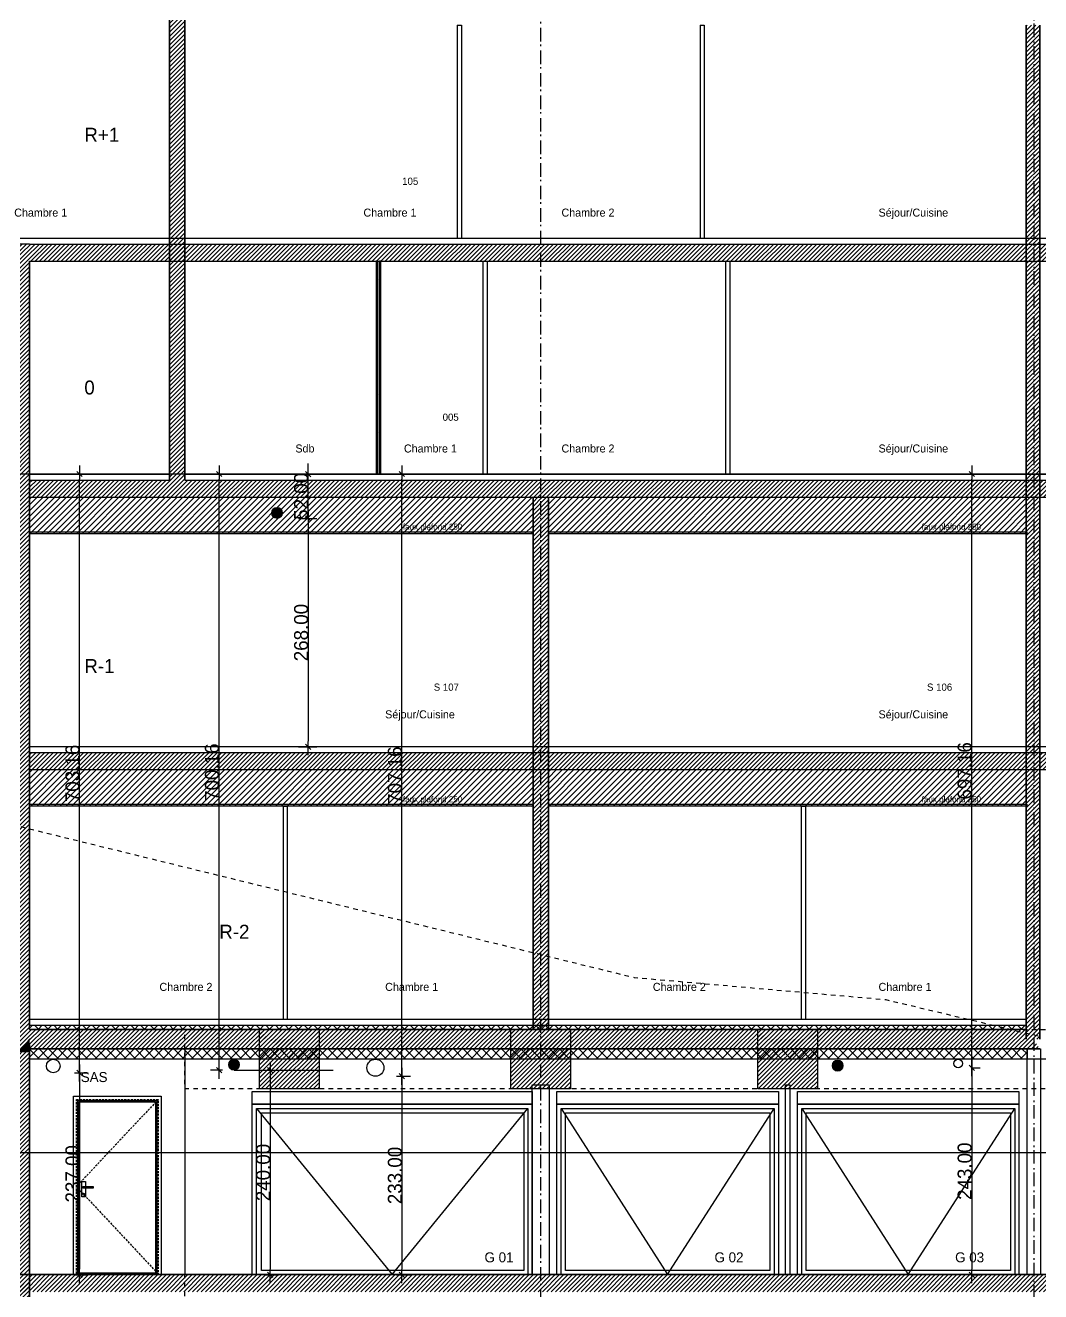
# Model space of a CAD drawing. Header units: centimetres. Extents: x -35664 to 50682, y -23001 to 23705.
# Drawn here: x 5011 to 6203, y -13383 to -11896 of the extents above; entities that cross this region are included whole.
import ezdxf

# ---------------------------------------------------------------- set-up
doc = ezdxf.new("R2010")
doc.units = ezdxf.units.CM
doc.header["$PDMODE"] = 67
for name, pattern in [('Style de ligne -14', [0.147638, 0.098425, -0.049213]), ('Style de ligne -6', [1.04164, 0.625, -0.20828, 0.06943, -0.13893]), ('VW-01', [0.41656, 0.20828, -0.20828])]:
    doc.linetypes.add(name, pattern=pattern)
doc.layers.get('0').update_dxf_attribs({"color": 252})
for name, color, linetype in [('B GÈnÈral_Hatch', 252, 'Continuous'), ('B Général', 252, 'Continuous'), ('C ANNOTATIONS-prestations', 252, 'Continuous'), ('C ANNOTATIONS-texte', 252, 'Continuous'), ('prlm-Coupe', 252, 'Continuous'), ('prlm-EAU-EP', 141, 'Continuous'), ('prlm-EAU-EUEV', 25, 'Continuous'), ('prlm-GT', 242, 'Continuous')]:
    doc.layers.add(name, color=color, linetype=linetype)
doc.styles.add('Eurostile', font='Eurosti.TTF')
doc.styles.add('Eurostile (italic)', font='Eurostib.TTF')
doc.dimstyles.new('100é', dxfattribs={"dimtxt": 16.471002, "dimasz": 6.232178, "dimexe": 10, "dimexo": 25, "dimgap": 1, "dimtad": 1, "dimdec": 1, "dimtxsty": 'Eurostile', "dimblk": 'A 90.VW_SLASH', "dimblk1": 'A 90.VW_SLASH', "dimblk2": 'A 90.VW_SLASH', "dimcen": 0, "dimdle": 10, "dimazin": 0, "dimtfac": 1, "dimtdec": 1, "dimtix": 1, "dimtmove": 0, "dimatfit": 0, "dimldrblk": 'A 90.VW_FILLEDARROW', "dimfxl": 1, "dimfrac": 2, "dimtolj": 1, "dimarcsym": 0})
pattern_1 = [(45, (-23116.898, 10090.366), (-5.656854, 5.656854), []), (135, (-23116.898, 10090.366), (5.656854, 5.656854), [])]
pattern_2 = [(45, (-23116.8977, 10090.366), (2.4253472, -2.6458333), [])]
pattern_3 = [(45, (-23116.8977, 10090.5865), (-3.5277778, 3.3072917), [])]
pattern_4 = [(45, (-23116.898, 10090.366), (22.45064, -22.45064), [])]

# ---------------------------------------------------------------- blocks, each defined once
blk = doc.blocks.new('A 90.VW_SLASH')
at = {"linetype": 'ByBlock', "lineweight": -2}
blk.add_line((1.6, 0), (-1, 0), dxfattribs=at)
at = {"linetype": 'Continuous', "lineweight": 20, "flags": 128}
blk.add_lwpolyline([(0.5, 0.5), (-0.5, -0.5)], dxfattribs=at)
blk = doc.blocks.new('*D259')
at = {"layer": 'Defpoints', "color": 0, "transparency": 16777216}
for p in [(6105.9, -13119.9), (6105.9, -13362.9), (6121.8, -13362.9)]:
    blk.add_point(p, dxfattribs=at)
at = {"layer": 'prlm-EAU-EP', "color": 0, "lineweight": -2, "transparency": 16777216}
for p, q in [((6121.8, -13119.9), (6131.8, -13119.9)), ((6121.8, -13126.1), (6121.8, -13356.6)), ((6121.8, -13362.9), (6131.8, -13362.9))]:
    blk.add_line(p, q, dxfattribs=at)
at = {"layer": 'prlm-EAU-EP', "color": 0, "lineweight": -2, "transparency": 16777216, "xscale": 6.232177734375, "yscale": 6.232177734375, "zscale": 6.232177734375}
for p, rotation in [((6121.8, -13119.9), 90), ((6121.8, -13362.9), 270)]:
    blk.add_blockref('A 90.VW_SLASH', p, dxfattribs=dict(at, rotation=rotation))
at = {"layer": 'prlm-EAU-EP', "color": 0, "transparency": 16777216, "insert": (6113.5, -13241.4), "char_height": 16.47, "attachment_point": 5, "rotation": 90, "style": 'Eurostile'}
blk.add_mtext('\\A1;243.00', dxfattribs=at)
blk = doc.blocks.new('A 90.VW_FILLEDARROW')
at = {"linetype": 'Continuous'}
blk.add_hatch(color=250, dxfattribs=at).paths.add_polyline_path([(-1.6, 0.43), (0, 0), (-1.6, -0.43)])
at = {"linetype": 'Continuous', "flags": 128}
blk.add_lwpolyline([(-1.6, 0.43), (0, 0), (-1.6, -0.43)], close=True, dxfattribs=at)
blk = doc.blocks.new('*D260')
at = {"layer": 'Defpoints', "color": 0, "transparency": 16777216}
for p in [(6105.9, -12422.7), (6121.8, -12422.7), (6105.9, -13119.9)]:
    blk.add_point(p, dxfattribs=at)
at = {"layer": 'prlm-EAU-EP', "color": 0, "lineweight": -2, "transparency": 16777216}
for p, q in [((6121.8, -12422.7), (6131.8, -12422.7)), ((6121.8, -13113.6), (6121.8, -12428.9)), ((6121.8, -13119.9), (6131.8, -13119.9))]:
    blk.add_line(p, q, dxfattribs=at)
at = {"layer": 'prlm-EAU-EP', "color": 0, "lineweight": -2, "transparency": 16777216, "xscale": 6.232177734375, "yscale": 6.232177734375, "zscale": 6.232177734375}
for p, rotation in [((6121.8, -12422.7), 90), ((6121.8, -13119.9), 270)]:
    blk.add_blockref('A 90.VW_SLASH', p, dxfattribs=dict(at, rotation=rotation))
at = {"layer": 'prlm-EAU-EP', "color": 0, "transparency": 16777216, "insert": (6113.5, -12771.3), "char_height": 16.47, "attachment_point": 5, "rotation": 90, "style": 'Eurostile'}
blk.add_mtext('\\A1;697.16', dxfattribs=at)
blk = doc.blocks.new('xi.ep')
at = {"layer": 'prlm-EAU-EP', "color": 0, "linetype": 'ByBlock', "lineweight": -2}
blk.add_circle((0, 0), 5, dxfattribs=at)
blk = doc.blocks.new('*D263')
at = {"layer": 'Defpoints', "color": 0, "transparency": 16777216}
for p in [(5421.6, -13129.9), (5421.6, -13362.9), (5452.8, -13362.9)]:
    blk.add_point(p, dxfattribs=at)
at = {"layer": 'prlm-EAU-EP', "color": 0, "lineweight": -2, "transparency": 16777216}
for p, q in [((5446.6, -13129.9), (5462.8, -13129.9)), ((5452.8, -13136.1), (5452.8, -13356.6)), ((5446.6, -13362.9), (5462.8, -13362.9))]:
    blk.add_line(p, q, dxfattribs=at)
at = {"layer": 'prlm-EAU-EP', "color": 0, "lineweight": -2, "transparency": 16777216, "xscale": 6.232177734375, "yscale": 6.232177734375, "zscale": 6.232177734375}
for p, rotation in [((5452.8, -13129.9), 90), ((5452.8, -13362.9), 270)]:
    blk.add_blockref('A 90.VW_SLASH', p, dxfattribs=dict(at, rotation=rotation))
at = {"layer": 'prlm-EAU-EP', "color": 0, "transparency": 16777216, "insert": (5444.6, -13246.4), "char_height": 16.47, "attachment_point": 5, "rotation": 90, "style": 'Eurostile'}
blk.add_mtext('\\A1;233.00', dxfattribs=at)
blk = doc.blocks.new('*D264')
at = {"layer": 'Defpoints', "color": 0, "transparency": 16777216}
for p in [(5421.6, -12422.7), (5452.8, -12422.7), (5421.6, -13129.9)]:
    blk.add_point(p, dxfattribs=at)
at = {"layer": 'prlm-EAU-EP', "color": 0, "lineweight": -2, "transparency": 16777216}
for p, q in [((5446.6, -12422.7), (5462.8, -12422.7)), ((5452.8, -13123.6), (5452.8, -12428.9)), ((5446.6, -13129.9), (5462.8, -13129.9))]:
    blk.add_line(p, q, dxfattribs=at)
at = {"layer": 'prlm-EAU-EP', "color": 0, "lineweight": -2, "transparency": 16777216, "xscale": 6.232177734375, "yscale": 6.232177734375, "zscale": 6.232177734375}
for p, rotation in [((5452.8, -12422.7), 90), ((5452.8, -13129.9), 270)]:
    blk.add_blockref('A 90.VW_SLASH', p, dxfattribs=dict(at, rotation=rotation))
at = {"layer": 'prlm-EAU-EP', "color": 0, "transparency": 16777216, "insert": (5444.6, -12776.3), "char_height": 16.47, "attachment_point": 5, "rotation": 90, "style": 'Eurostile'}
blk.add_mtext('\\A1;707.16', dxfattribs=at)
blk = doc.blocks.new('*D269')
at = {"layer": 'Defpoints', "color": 0, "transparency": 16777216}
for p in [(5267.5, -13122.9), (5267.5, -13362.9), (5298.1, -13362.9)]:
    blk.add_point(p, dxfattribs=at)
at = {"layer": 'prlm-EAU-EUEV', "color": 0, "lineweight": -2, "transparency": 16777216}
for p, q in [((5292.5, -13122.9), (5308.1, -13122.9)), ((5298.1, -13129.1), (5298.1, -13356.6)), ((5292.5, -13362.9), (5308.1, -13362.9))]:
    blk.add_line(p, q, dxfattribs=at)
at = {"layer": 'prlm-EAU-EUEV', "color": 0, "lineweight": -2, "transparency": 16777216, "xscale": 6.232177734375, "yscale": 6.232177734375, "zscale": 6.232177734375}
for p, rotation in [((5298.1, -13122.9), 90), ((5298.1, -13362.9), 270)]:
    blk.add_blockref('A 90.VW_SLASH', p, dxfattribs=dict(at, rotation=rotation))
at = {"layer": 'prlm-EAU-EUEV', "color": 0, "transparency": 16777216, "insert": (5289.9, -13242.9), "char_height": 16.47, "attachment_point": 5, "rotation": 90, "style": 'Eurostile'}
blk.add_mtext('\\A1;240.00', dxfattribs=at)
blk = doc.blocks.new('*D270')
at = {"layer": 'Defpoints', "color": 0, "transparency": 16777216}
for p in [(5195.8, -12422.7), (5238.1, -12422.7), (5267.2, -13122.9)]:
    blk.add_point(p, dxfattribs=at)
at = {"layer": 'prlm-EAU-EUEV', "color": 0, "lineweight": -2, "transparency": 16777216}
for p, q in [((5220.8, -12422.7), (5248.1, -12422.7)), ((5238.1, -13116.6), (5238.1, -12428.9)), ((5242.2, -13122.9), (5228.1, -13122.9))]:
    blk.add_line(p, q, dxfattribs=at)
at = {"layer": 'prlm-EAU-EUEV', "color": 0, "lineweight": -2, "transparency": 16777216, "xscale": 6.232177734375, "yscale": 6.232177734375, "zscale": 6.232177734375}
for p, rotation in [((5238.1, -12422.7), 90), ((5238.1, -13122.9), 270)]:
    blk.add_blockref('A 90.VW_SLASH', p, dxfattribs=dict(at, rotation=rotation))
at = {"layer": 'prlm-EAU-EUEV', "color": 0, "transparency": 16777216, "insert": (5229.8, -12772.8), "char_height": 16.47, "attachment_point": 5, "rotation": 90, "style": 'Eurostile'}
blk.add_mtext('\\A1;700.16', dxfattribs=at)
blk = doc.blocks.new('xi.chu')
at = {"layer": 'prlm-EAU-EUEV', "linetype": 'ByBlock', "lineweight": 5}
blk.add_hatch(color=0, dxfattribs=at).paths.add_polyline_path([(6.5, 0, 1), (-6.5, 0, 1)])
at = {"layer": 'prlm-EAU-EUEV', "color": 0, "linetype": 'ByBlock', "lineweight": 5}
blk.add_circle((0, 0), 6.5, dxfattribs=at)
blk = doc.blocks.new('*D271')
at = {"layer": 'Defpoints', "color": 0, "transparency": 16777216}
for p in [(5043.8, -13125.9), (5043.8, -13362.9), (5074.4, -13362.9)]:
    blk.add_point(p, dxfattribs=at)
at = {"layer": 'prlm-EAU-EUEV', "color": 0, "lineweight": -2, "transparency": 16777216}
for p, q in [((5068.8, -13125.9), (5084.4, -13125.9)), ((5074.4, -13132.1), (5074.4, -13356.6)), ((5068.8, -13362.9), (5084.4, -13362.9))]:
    blk.add_line(p, q, dxfattribs=at)
at = {"layer": 'prlm-EAU-EUEV', "color": 0, "lineweight": -2, "transparency": 16777216, "xscale": 6.232177734375, "yscale": 6.232177734375, "zscale": 6.232177734375}
for p, rotation in [((5074.4, -13125.9), 90), ((5074.4, -13362.9), 270)]:
    blk.add_blockref('A 90.VW_SLASH', p, dxfattribs=dict(at, rotation=rotation))
at = {"layer": 'prlm-EAU-EUEV', "color": 0, "transparency": 16777216, "insert": (5066.1, -13244.4), "char_height": 16.47, "attachment_point": 5, "rotation": 90, "style": 'Eurostile'}
blk.add_mtext('\\A1;237.00', dxfattribs=at)
blk = doc.blocks.new('*D272')
at = {"layer": 'Defpoints', "color": 0, "transparency": 16777216}
for p in [(5031.7, -12422.7), (5074.4, -12422.7), (5043.4, -13125.9)]:
    blk.add_point(p, dxfattribs=at)
at = {"layer": 'prlm-EAU-EUEV', "color": 0, "lineweight": -2, "transparency": 16777216}
for p, q in [((5056.7, -12422.7), (5084.4, -12422.7)), ((5074.4, -13119.6), (5074.4, -12428.9)), ((5068.4, -13125.9), (5084.4, -13125.9))]:
    blk.add_line(p, q, dxfattribs=at)
at = {"layer": 'prlm-EAU-EUEV', "color": 0, "lineweight": -2, "transparency": 16777216, "xscale": 6.232177734375, "yscale": 6.232177734375, "zscale": 6.232177734375}
for p, rotation in [((5074.4, -12422.7), 90), ((5074.4, -13125.9), 270)]:
    blk.add_blockref('A 90.VW_SLASH', p, dxfattribs=dict(at, rotation=rotation))
at = {"layer": 'prlm-EAU-EUEV', "color": 0, "transparency": 16777216, "insert": (5066.1, -12774.3), "char_height": 16.47, "attachment_point": 5, "rotation": 90, "style": 'Eurostile'}
blk.add_mtext('\\A1;703.16', dxfattribs=at)
blk = doc.blocks.new('*D275')
at = {"layer": 'Defpoints', "color": 0, "transparency": 16777216}
for p in [(5306.2, -12474.9), (5306.2, -12742.9), (5342.7, -12742.9)]:
    blk.add_point(p, dxfattribs=at)
at = {"layer": 'prlm-EAU-EUEV', "color": 0, "lineweight": -2, "transparency": 16777216}
for p, q in [((5331.2, -12474.9), (5352.7, -12474.9)), ((5342.7, -12481.1), (5342.7, -12736.6)), ((5331.2, -12742.9), (5352.7, -12742.9))]:
    blk.add_line(p, q, dxfattribs=at)
at = {"layer": 'prlm-EAU-EUEV', "color": 0, "lineweight": -2, "transparency": 16777216, "xscale": 6.232177734375, "yscale": 6.232177734375, "zscale": 6.232177734375}
for p, rotation in [((5342.7, -12474.9), 90), ((5342.7, -12742.9), 270)]:
    blk.add_blockref('A 90.VW_SLASH', p, dxfattribs=dict(at, rotation=rotation))
at = {"layer": 'prlm-EAU-EUEV', "color": 0, "transparency": 16777216, "insert": (5334.5, -12608.9), "char_height": 16.47, "attachment_point": 5, "rotation": 90, "style": 'Eurostile'}
blk.add_mtext('\\A1;268.00', dxfattribs=at)
blk = doc.blocks.new('*D276')
at = {"layer": 'Defpoints', "color": 0, "transparency": 16777216}
for p in [(5306.2, -12422.9), (5342.7, -12422.9), (5306.2, -12474.9)]:
    blk.add_point(p, dxfattribs=at)
at = {"layer": 'prlm-EAU-EUEV', "color": 0, "lineweight": -2, "transparency": 16777216}
for p, q in [((5342.7, -12416.6), (5342.7, -12410.4)), ((5331.2, -12422.9), (5352.7, -12422.9)), ((5342.7, -12474.9), (5342.7, -12422.9)), ((5331.2, -12474.9), (5352.7, -12474.9)), ((5342.7, -12481.1), (5342.7, -12487.3))]:
    blk.add_line(p, q, dxfattribs=at)
at = {"layer": 'prlm-EAU-EUEV', "color": 0, "lineweight": -2, "transparency": 16777216, "xscale": 6.232177734375, "yscale": 6.232177734375, "zscale": 6.232177734375}
for p, rotation in [((5342.7, -12422.9), 270), ((5342.7, -12474.9), 90)]:
    blk.add_blockref('A 90.VW_SLASH', p, dxfattribs=dict(at, rotation=rotation))
at = {"layer": 'prlm-EAU-EUEV', "color": 0, "transparency": 16777216, "insert": (5334.5, -12448.9), "char_height": 16.47, "attachment_point": 5, "rotation": 90, "style": 'Eurostile'}
blk.add_mtext('\\A1;52.00', dxfattribs=at)
blk = doc.blocks.new('*D282')
at = {"layer": 'Defpoints', "color": 0, "transparency": 16777216}
for p in [(2577, -12422.7), (9144.8, -12422.7), (9111, -14019.9)]:
    blk.add_point(p, dxfattribs=at)
at = {"layer": 'prlm-GT', "color": 0, "lineweight": -2, "transparency": 16777216}
for p, q in [((9119.8, -12422.7), (9154.8, -12422.7)), ((9144.8, -14013.6), (9144.8, -12428.9)), ((9136, -14019.9), (9154.8, -14019.9))]:
    blk.add_line(p, q, dxfattribs=at)
at = {"layer": 'prlm-GT', "color": 0, "lineweight": -2, "transparency": 16777216, "xscale": 6.232177734375, "yscale": 6.232177734375, "zscale": 6.232177734375}
for p, rotation in [((9144.8, -12422.7), 90), ((9144.8, -14019.9), 270)]:
    blk.add_blockref('A 90.VW_SLASH', p, dxfattribs=dict(at, rotation=rotation))
at = {"layer": 'prlm-GT', "color": 0, "transparency": 16777216, "insert": (9136.6, -13221.3), "char_height": 16.471, "attachment_point": 5, "rotation": 90, "style": 'Eurostile'}
blk.add_mtext('\\A1;1597.16', dxfattribs=at)
blk = doc.blocks.new('B 90.Porte basculante_élévation')
at = {"layer": 'B Général', "linetype": 'Continuous', "flags": 128}
for points in [[(-130, 107.5), (130, 107.5), (130, 92.5), (-130, 92.5)], [(-130, 92.5), (130, 92.5), (130, -107.5), (-130, -107.5)], [(-125, 87.5), (125, 87.5), (125, -107.5), (-125, -107.5)], [(-120, 82.5), (120, 82.5), (120, -102.5), (-120, -102.5)]]:
    blk.add_lwpolyline(points, close=True, dxfattribs=at)
blk.add_lwpolyline([(-125, 87.5), (0, -107.5), (125, 87.5)], dxfattribs=at)
blk = doc.blocks.new('B 90.Groupe-576-1')
at = {"layer": 'B Général', "linetype": 'Continuous', "flags": 128}
for points in [[(5282.3, -5765.4), (5611, -5765.4), (5611, -5780.4), (5282.3, -5780.4)], [(5282.3, -5780.4), (5611, -5780.4), (5611, -5980.4), (5282.3, -5980.4)], [(5287.3, -5785.4), (5606, -5785.4), (5606, -5980.4), (5287.3, -5980.4)], [(5293, -5790.4), (5601, -5790.4), (5601, -5975.4), (5293, -5975.4)]]:
    blk.add_lwpolyline(points, close=True, dxfattribs=at)
blk.add_lwpolyline([(5287.3, -5785.4), (5446.7, -5980.4), (5606, -5785.4)], dxfattribs=at)
blk = doc.blocks.new('B 90.Groupe-577-1')
at = {"layer": 'B Général', "linetype": 'Continuous', "flags": 128}
blk.add_lwpolyline([(5908.5, -5757.4), (5913.5, -5757.4), (5913.5, -5980.4), (5908.5, -5980.4)], close=True, dxfattribs=at)
at = {"layer": 'B Général'}
for name, p in [('B 90.Groupe-576-1', (0, 0)), ('B 90.Porte basculante_élévation', (5770, -5872.9)), ('B 90.Porte basculante_élévation', (6052.5, -5872.9))]:
    blk.add_blockref(name, p, dxfattribs=at)
at = {"layer": 'C ANNOTATIONS-texte', "char_height": 11.75, "attachment_point": 1, "line_spacing_factor": 0.895453, "style": 'Eurostile (italic)'}
for s, insert in [('G 01', (5555, -5954.2)), ('G 02', (5825, -5954.2)), ('G 03', (6107.5, -5954.2))]:
    blk.add_mtext(s, dxfattribs=dict(at, insert=insert))
blk = doc.blocks.new('B 90.PP 93.204_PF 1_2h_Elevation')
at = {"layer": 'B Général', "linetype": 'Continuous', "flags": 128}
for points in [[(-51.5, 104.8), (51.5, 104.8), (51.5, -104.8), (-51.5, -104.8)], [(-46.5, 99.8), (46.5, 99.8), (46.5, -102.8), (-46.5, -102.8)], [(-45, 98.2), (45, 98.2), (45, -102.8), (-45, -102.8)], [(-46.5, -102.8), (46.5, -102.8), (46.5, -104), (-46.5, -104)]]:
    blk.add_lwpolyline(points, close=True, dxfattribs=at)
at = {"layer": 'B Général', "linetype": 'Style de ligne -14', "ltscale": 25.4, "flags": 128}
blk.add_lwpolyline([(-48, 101), (48, 101), (48, -104), (-48, -104)], close=True, dxfattribs=at)
blk.add_lwpolyline([(48, 101), (-48, -1.4), (48, -104)], dxfattribs=at)
at = {"layer": 'B Général', "flags": 128}
for points in [[(-41.5, 4.8), (-37.5, 4.8), (-37.5, -13.2), (-41.5, -13.2)], [(-40.5, -1.2), (-28.5, -1.2), (-28.5, -3.2), (-40.5, -3.2)]]:
    blk.add_lwpolyline(points, close=True, dxfattribs=at)
at = {"layer": 'B Général'}
blk.add_circle((-39.5, -10.2), 1, dxfattribs=at)
blk = doc.blocks.new('B 90.axes 2')
at = {"layer": 'B Général', "linetype": 'Style de ligne -6', "ltscale": 25.4}
blk.add_line((-2044.848, -1173.93), (-2044.848, 1361.07), dxfattribs=at)
at = {"layer": 'B Général', "linetype": 'Style de ligne -6', "ltscale": 25.4, "flags": 128}
blk.add_lwpolyline([(-1522.849, 1361.07), (-1522.849, 1277.57), (-1465.925, 1228.57), (-1465.925, -1373.93)], dxfattribs=at)
blk = doc.blocks.new('A$C373B78D5')
at = {"layer": 'B GÈnÈral_Hatch', "linetype": 'Continuous', "lineweight": 18}
h = blk.add_hatch(dxfattribs=at)
h.set_pattern_fill('50_BETON', color=256, style=0, pattern_type=2)
h.set_pattern_definition(pattern_2)
h.paths.add_polyline_path([(-17931.9, 5043), (-17913.9, 5043), (-17913.9, 5854), (-17931.9, 5854)])
h = blk.add_hatch(dxfattribs=at)
h.set_pattern_fill('50_BETON', color=256, style=0, pattern_type=2)
h.set_pattern_definition(pattern_2)
h.paths.add_polyline_path([(-16909.8, 5577), (-16925.8, 5577), (-16925.8, 4386.5), (-16909.8, 4386.5)])
h = blk.add_hatch(dxfattribs=at)
h.set_pattern_fill('50_BETON', color=256, style=0, pattern_type=2)
h.set_pattern_definition(pattern_2)
h.paths.add_polyline_path([(-18096, 3259.9), (-18096, 5300), (-18116, 5320), (-18116, 3259.9)])
h = blk.add_hatch(dxfattribs=at)
h.set_pattern_fill('50_BETON', color=256, style=0, pattern_type=2)
h.set_pattern_definition(pattern_2)
h.paths.add_polyline_path([(-16891, 5320), (-18116, 5320), (-18096, 5300), (-16891, 5300)])
at = {"layer": 'B GÈnÈral_Hatch', "linetype": 'Continuous'}
h = blk.add_hatch(dxfattribs=at)
h.set_pattern_fill('HYDROFUGE', color=256, style=0, pattern_type=2)
h.set_pattern_definition(pattern_4)
h.paths.add_polyline_path([(-17687.6, 5300), (-17688.9, 5300), (-17688.9, 5050), (-17687.6, 5050)])
h = blk.add_hatch(dxfattribs=at)
h.set_pattern_fill('HYDROFUGE', color=256, style=0, pattern_type=2)
h.set_pattern_definition(pattern_4)
h.paths.add_polyline_path([(-17683.9, 5300), (-17685.2, 5300), (-17685.2, 5050), (-17683.9, 5050)])
at = {"layer": 'B GÈnÈral_Hatch', "linetype": 'Continuous', "lineweight": 18}
h = blk.add_hatch(dxfattribs=at)
h.set_pattern_fill('50_BETON', color=256, style=0, pattern_type=2)
h.set_pattern_definition(pattern_2)
h.paths.add_polyline_path([(-18096, 5043), (-18096, 5023), (-16891, 5023), (-16891, 5043)])
at = {"layer": 'B GÈnÈral_Hatch', "linetype": 'Continuous'}
h = blk.add_hatch(dxfattribs=at)
h.set_pattern_fill('F_P__SOFFITE', color=256, style=0, pattern_type=2)
h.set_pattern_definition(pattern_3)
h.paths.add_polyline_path([(-17504.9, 4980), (-18096, 4980), (-18096, 5023), (-17504.9, 5023)])
at = {"layer": 'B GÈnÈral_Hatch', "linetype": 'Continuous', "lineweight": 18}
h = blk.add_hatch(dxfattribs=at)
h.set_pattern_fill('50_BETON', color=256, style=0, pattern_type=2)
h.set_pattern_definition(pattern_2)
h.paths.add_polyline_path([(-17504.9, 4398), (-17486.9, 4398), (-17486.9, 5023), (-17504.9, 5023)])
at = {"layer": 'B GÈnÈral_Hatch', "linetype": 'Continuous'}
h = blk.add_hatch(dxfattribs=at)
h.set_pattern_fill('F_P__SOFFITE', color=256, style=0, pattern_type=2)
h.set_pattern_definition(pattern_3)
h.paths.add_polyline_path([(-16925.8, 4980), (-17486.9, 4980), (-17486.9, 5023), (-16925.8, 5023)])
at = {"layer": 'B GÈnÈral_Hatch', "linetype": 'Continuous', "lineweight": 18}
h = blk.add_hatch(dxfattribs=at)
h.set_pattern_fill('50_BETON', color=256, style=0, pattern_type=2)
h.set_pattern_definition(pattern_2)
h.paths.add_polyline_path([(-18096, 4723), (-18096, 4703), (-16891, 4703), (-16891, 4723)])
at = {"layer": 'B GÈnÈral_Hatch', "linetype": 'Continuous'}
h = blk.add_hatch(dxfattribs=at)
h.set_pattern_fill('F_P__SOFFITE', color=256, style=0, pattern_type=2)
h.set_pattern_definition(pattern_3)
h.paths.add_polyline_path([(-17504.9, 4660), (-18096, 4660), (-18096, 4703), (-17504.9, 4703)])
h = blk.add_hatch(dxfattribs=at)
h.set_pattern_fill('F_P__SOFFITE', color=256, style=0, pattern_type=2)
h.set_pattern_definition(pattern_3)
h.paths.add_polyline_path([(-16925.8, 4660), (-17486.9, 4660), (-17486.9, 4703), (-16925.8, 4703)])
h = blk.add_hatch(dxfattribs=at)
h.set_pattern_fill('02_ISOLANT', color=256, style=0, pattern_type=2)
h.set_pattern_definition(pattern_1)
h.paths.add_polyline_path([(-18096, 4403), (-16925.8, 4403), (-16925.8, 4398), (-18096, 4398)])
at = {"layer": 'B GÈnÈral_Hatch', "linetype": 'Continuous', "lineweight": 18}
h = blk.add_hatch(dxfattribs=at)
h.set_pattern_fill('50_BETON', color=256, style=0, pattern_type=2)
h.set_pattern_definition(pattern_2)
h.paths.add_polyline_path([(-16909.8, 4375), (-16925.8, 4398), (-18096, 4398), (-18096, 4375)])
h = blk.add_hatch(dxfattribs=at)
h.set_pattern_fill('50_BETON', color=256, style=0, pattern_type=2)
h.set_pattern_definition(pattern_2)
h.paths.add_polyline_path([(-17826, 4398), (-17756, 4398), (-17756, 4328), (-17826, 4328)])
h = blk.add_hatch(dxfattribs=at)
h.set_pattern_fill('50_BETON', color=256, style=0, pattern_type=2)
h.set_pattern_definition(pattern_2)
h.paths.add_polyline_path([(-17530.9, 4398), (-17460.9, 4398), (-17460.9, 4328), (-17530.9, 4328)])
h = blk.add_hatch(dxfattribs=at)
h.set_pattern_fill('50_BETON', color=256, style=0, pattern_type=2)
h.set_pattern_definition(pattern_2)
h.paths.add_polyline_path([(-17240.9, 4398), (-17170.9, 4398), (-17170.9, 4328), (-17240.9, 4328)])
at = {"layer": 'B GÈnÈral_Hatch', "linetype": 'Continuous'}
h = blk.add_hatch(dxfattribs=at)
h.set_pattern_fill('02_ISOLANT', color=256, style=0, pattern_type=2)
h.set_pattern_definition(pattern_1)
h.paths.add_polyline_path([(-18096, 4375), (-16925, 4375), (-16925, 4363), (-18096, 4363)])
at = {"layer": 'B GÈnÈral_Hatch', "linetype": 'Continuous', "lineweight": 18}
h = blk.add_hatch(dxfattribs=at)
h.set_pattern_fill('50_BETON', color=256, style=0, pattern_type=2)
h.set_pattern_definition(pattern_2)
h.paths.add_polyline_path([(-18366.3, 4110), (-18366.3, 4090), (-15502.4, 4090), (-15502.4, 4110)])
at = {"layer": 'B GÈnÈral_Hatch'}
for points in [[(-17687.6, 5300), (-17688.9, 5300), (-17688.9, 5050), (-17687.6, 5050)], [(-17683.9, 5300), (-17685.2, 5300), (-17685.2, 5050), (-17683.9, 5050)], [(-18096, 4982.4), (-17504.9, 4982.4), (-17504.9, 4980), (-18096, 4980)], [(-17486.9, 4982.4), (-16925.2, 4982.4), (-16925.2, 4980), (-17486.9, 4980)], [(-18096, 4662.4), (-17504.9, 4662.4), (-17504.9, 4660), (-18096, 4660)], [(-17486.9, 4662.4), (-16925.2, 4662.4), (-16925.2, 4660), (-17486.9, 4660)], [(-14698.4, 4066), (-14698.4, 4077.9), (-15512.4, 4077.9), (-15512.4, 4363), (-18095.9, 4363), (-18095.9, 3503), (-16050.7, 3503), (-16050.1, 3203), (-11176.5, 3203), (-11176.5, 3512), (-11666.6, 3512), (-11666.6, 3480), (-11684.6, 3480), (-11684.6, 3771), (-14076.4, 3771), (-14076.4, 4066)]]:
    blk.add_lwpolyline(points, close=True, dxfattribs=at)
at = {"layer": 'B GÈnÈral_Hatch', "color": 250, "linetype": 'Continuous'}
for points in [[(-17688.9, 5300), (-17683.9, 5300), (-17688.9, 5050), (-17683.9, 5050)], [(-18095.9, 4387.9), (-18108.9, 4371), (-18095.9, 4371)]]:
    blk.add_solid(points, dxfattribs=at)
at = {"layer": 'B Général', "linetype": 'Continuous', "lineweight": 35}
for p, q in [((-17931.9, 5854), (-17931.9, 5050)), ((-17913.9, 5854), (-17913.9, 5050)), ((-16925.8, 5577), (-16925.8, 4386.5)), ((-16909.8, 5577), (-16909.8, 4386.5)), ((-18096, 5300), (-18096, 4403)), ((-17931.9, 5043), (-17931.9, 5050)), ((-17913.9, 5050), (-17913.9, 5043)), ((-17504.9, 5023), (-17504.9, 4398)), ((-17486.9, 5023), (-17486.9, 4398)), ((-18096, 4398), (-17504.9, 4398)), ((-17486.9, 4398), (-16933.8, 4398)), ((-18096, 4380), (-18096, 3259.9)), ((-18096, 4375), (-16909.8, 4375)), ((-15512.4, 4110), (-18366.3, 4110))]:
    blk.add_line(p, q, dxfattribs=at)
at = {"layer": 'B Général', "linetype": 'Continuous'}
for p, q in [((-17931.9, 5854), (-17931.9, 5050)), ((-17913.9, 5854), (-17913.9, 5050)), ((-17593.9, 5577), (-17593.9, 5327)), ((-17593.9, 5577), (-17593.9, 5327)), ((-17593.9, 5577), (-17588.9, 5577)), ((-17588.9, 5577), (-17588.9, 5327)), ((-17588.9, 5577), (-17588.9, 5327)), ((-17308.9, 5577), (-17308.9, 5327)), ((-17308.9, 5577), (-17308.9, 5327)), ((-17308.9, 5577), (-17303.9, 5577)), ((-17303.9, 5577), (-17303.9, 5327)), ((-17303.9, 5577), (-17303.9, 5327)), ((-16925.8, 5577), (-16925.8, 4410)), ((-16909.8, 5577), (-16909.8, 4386.5)), ((-18116, 5327), (-18096, 5327)), ((-18096, 5327), (-16891, 5327)), ((-18096, 5327), (-16891, 5327)), ((-17593.9, 5327), (-17588.9, 5327)), ((-17308.9, 5327), (-17303.9, 5327)), ((-18096, 5320), (-18116, 5320)), ((-18096, 5320), (-16891, 5320)), ((-18096, 5300), (-18096, 5050)), ((-18096, 5300), (-16891, 5300)), ((-18096, 5300), (-16891, 5300)), ((-17688.9, 5300), (-17688.9, 5050)), ((-17688.9, 5300), (-17688.9, 5050)), ((-17687.6, 5300), (-17687.6, 5050)), ((-17687.6, 5300), (-17687.6, 5050)), ((-17685.2, 5300), (-17685.2, 5050)), ((-17685.2, 5300), (-17685.2, 5050)), ((-17683.9, 5300), (-17683.9, 5050)), ((-17683.9, 5300), (-17683.9, 5050)), ((-17563.9, 5300), (-17563.9, 5050)), ((-17563.9, 5300), (-17563.9, 5050)), ((-17563.9, 5300), (-17558.9, 5300)), ((-17558.9, 5300), (-17558.9, 5050)), ((-17558.9, 5300), (-17558.9, 5050)), ((-17278.8, 5300), (-17278.8, 5050)), ((-17278.8, 5300), (-17278.8, 5050)), ((-17278.8, 5300), (-17273.8, 5300)), ((-17273.8, 5300), (-17273.8, 5050)), ((-17273.8, 5300), (-17273.8, 5050)), ((-18096, 5050), (-17931.9, 5050)), ((-18096, 5050), (-17931.9, 5050)), ((-18096, 5043), (-17931.9, 5043)), ((-17913.9, 5050), (-16891, 5050)), ((-17913.9, 5050), (-16891, 5050)), ((-17913.9, 5043), (-16891, 5043)), ((-17563.9, 5050), (-17558.9, 5050)), ((-17278.8, 5050), (-17273.8, 5050)), ((-18096, 5023), (-18096, 4730)), ((-18096, 5023), (-16891, 5023)), ((-18096, 5023), (-16891, 5023)), ((-17504.9, 5023), (-17504.9, 4398)), ((-17486.9, 5023), (-17486.9, 4398)), ((-18096, 4730), (-16891, 4730)), ((-18096, 4730), (-16891, 4730)), ((-18096, 4723), (-16891, 4723)), ((-18096, 4703), (-18096, 4410)), ((-18096, 4703), (-16891, 4703)), ((-18096, 4703), (-16891, 4703)), ((-17798.4, 4660), (-17798.4, 4410)), ((-17798.4, 4660), (-17798.4, 4410)), ((-17798.4, 4660), (-17793.4, 4660)), ((-17793.4, 4660), (-17793.4, 4410)), ((-17793.4, 4660), (-17793.4, 4410)), ((-17190, 4660), (-17190, 4410)), ((-17190, 4660), (-17190, 4410)), ((-17190, 4660), (-17185, 4660)), ((-17185, 4660), (-17185, 4410)), ((-17185, 4660), (-17185, 4410)), ((-18096, 4410), (-16925.8, 4410)), ((-18096, 4410), (-16925.8, 4410)), ((-18096, 4403), (-16925.8, 4403)), ((-18096, 4403), (-16925.8, 4403)), ((-17798.4, 4410), (-17793.4, 4410)), ((-17190, 4410), (-17185, 4410)), ((-16925.8, 4403), (-16925.8, 4386.5)), ((-18096, 4398), (-17504.9, 4398)), ((-17486.9, 4398), (-16933.8, 4398)), ((-18096, 4380), (-18096, 3259.9)), ((-18096, 4375), (-16909.8, 4375)), ((-15512.4, 4110), (-18366.3, 4110))]:
    blk.add_line(p, q, dxfattribs=at)
at = {"layer": 'B Général', "linetype": 'VW-01', "lineweight": 25, "ltscale": 25.4, "flags": 128}
blk.add_lwpolyline([(-19898.4, 5046), (-19476, 5028), (-19418, 5028), (-18809.9, 4809), (-17386.2, 4459), (-17090.9, 4433), (-16907, 4389.2)], dxfattribs=at)
at = {"layer": 'B Général', "linetype": 'Continuous', "flags": 128}
for points in [[(-17504.9, 4980), (-18096, 4980), (-18096, 5023), (-17504.9, 5023)], [(-16925.8, 4980), (-17486.9, 4980), (-17486.9, 5023), (-16925.8, 5023)], [(-18096, 4982.4), (-17504.9, 4982.4), (-17504.9, 4980), (-18096, 4980)], [(-17486.9, 4982.4), (-16925.2, 4982.4), (-16925.2, 4980), (-17486.9, 4980)], [(-17504.9, 4660), (-18096, 4660), (-18096, 4703), (-17504.9, 4703)], [(-16925.8, 4660), (-17486.9, 4660), (-17486.9, 4703), (-16925.8, 4703)], [(-18096, 4662.4), (-17504.9, 4662.4), (-17504.9, 4660), (-18096, 4660)], [(-17486.9, 4662.4), (-16925.2, 4662.4), (-16925.2, 4660), (-17486.9, 4660)], [(-18096, 4403), (-16925.8, 4403), (-16925.8, 4398), (-18096, 4398)], [(-17826, 4398), (-17756, 4398), (-17756, 4328), (-17826, 4328)], [(-17530.9, 4398), (-17460.9, 4398), (-17460.9, 4328), (-17530.9, 4328)], [(-17240.9, 4398), (-17170.9, 4398), (-17170.9, 4328), (-17240.9, 4328)], [(-18302, 4375), (-17913.9, 4375), (-17913.9, 4110), (-18302, 4110)], [(-18096, 4375), (-16925, 4375), (-16925, 4363), (-18096, 4363)], [(-16925, 4375), (-16909, 4375), (-16909, 4110), (-16925, 4110)], [(-17505.9, 4333), (-17485.9, 4333), (-17485.9, 4110), (-17505.9, 4110)]]:
    blk.add_lwpolyline(points, close=True, dxfattribs=at)
at = {"layer": 'B Général', "linetype": 'VW-01', "ltscale": 25.4, "flags": 128}
for points in [[(-17913.9, 4398), (-15486.4, 4398), (-15486.4, 4328), (-17913.9, 4328)], [(-17913.9, 4110), (-15502.4, 4110), (-15502.4, 4070), (-17913.9, 4070)]]:
    blk.add_lwpolyline(points, close=True, dxfattribs=at)
at = {"layer": 'B Général'}
for name, p in [('B 90.axes 2', (-15451.1, 4932.8)), ('B 90.Groupe-577-1', (-23116.9, 10090.4)), ('B 90.PP 93.204_PF 1_2h_Elevation', (-17993, 4214.7))]:
    blk.add_blockref(name, p, dxfattribs=at)
at = {"layer": 'B Général', "char_height": 8.46, "attachment_point": 2, "line_spacing_factor": 0.895453, "style": 'Eurostile'}
for s, insert in [('105', (-17649.1, 5398.1)), ('005', (-17601.6, 5121.1)), ('S 107', (-17606.7, 4804.1)), ('S 106', (-17027.6, 4804.1))]:
    blk.add_mtext(s, dxfattribs=dict(at, insert=insert))
at = {"layer": 'C ANNOTATIONS-prestations', "char_height": 7.049, "attachment_point": 1, "line_spacing_factor": 0.895453, "style": 'Eurostile (italic)'}
for insert in [(-17657.7, 4991.7), (-17048.6, 4991.7), (-17657.7, 4671.7), (-17048.6, 4671.7)]:
    blk.add_mtext('faux plafond 250', dxfattribs=dict(at, insert=insert))
at = {"layer": 'C ANNOTATIONS-texte', "attachment_point": 1, "line_spacing_factor": 0.895453, "style": 'Eurostile'}
for s, insert, char_height, rotation in [('R+1', (-18031.7, 5456.7), 16.45, 359.9535), ('Chambre 1', (-18114, 5361.8), 9.4, 0), ('Chambre 1', (-17704, 5361.8), 9.4, 0), ('Chambre 2', (-17471.5, 5361.8), 9.4, 0), ('Séjour/Cuisine', (-17099.3, 5361.8), 9.398, 0), ('0', (-18031.7, 5159.9), 16.4, 359.9535), ('Sdb', (-17783.9, 5084.8), 9.4, 0), ('Chambre 1', (-17656.5, 5084.8), 9.4, 0), ('Chambre 2', (-17471.5, 5084.8), 9.4, 0), ('Séjour/Cuisine', (-17099.3, 5084.8), 9.398, 0), ('R-1', (-18031.7, 4832.9), 16.45, 359.9535), ('Séjour/Cuisine', (-17678.5, 4772.6), 9.398, 0), ('Séjour/Cuisine', (-17099.3, 4772.6), 9.398, 0), ('R-2', (-17873.3, 4520.9), 16.45, 359.9535), ('Chambre 2', (-17943.5, 4452.6), 9.4, 360), ('Chambre 1', (-17678.5, 4452.6), 9.4, 360), ('Chambre 2', (-17364.3, 4452.6), 9.4, 360), ('Chambre 1', (-17099.3, 4452.6), 9.4, 360)]:
    blk.add_mtext(s, dxfattribs=dict(at, insert=insert, char_height=char_height, rotation=rotation))
at = {"layer": 'C ANNOTATIONS-texte', "insert": (-18035.9, 4347.9), "char_height": 11.75, "attachment_point": 1, "line_spacing_factor": 0.895453, "style": 'Eurostile (italic)'}
blk.add_mtext('SAS', dxfattribs=at)

msp = doc.modelspace()

# ---------------------------------------------------------------- linework, layer by layer
at = {"layer": 'prlm-EAU-EP'}
msp.add_circle((5421.647, -13119.853), 10, dxfattribs=at)
at = {"layer": 'prlm-EAU-EUEV'}
for points in [[(5255.65, -13122.853), (5371.905, -13122.853)], [(7835.108, -13219.695), (4866.258, -13219.695)]]:
    msp.add_lwpolyline(points, dxfattribs=at)
msp.add_circle((5043.417, -13117.853), 8, dxfattribs=at)
at = {"layer": 'prlm-GT'}
msp.add_lwpolyline([(2504.784, -12422.694), (14524.417, -12422.694)], dxfattribs=at)

# ---------------------------------------------------------------- block references
at = {"layer": 'prlm-Coupe'}
msp.add_blockref('A$C373B78D5', (23111.623, -17472.851), dxfattribs=at)
at = {"layer": 'prlm-EAU-EP'}
msp.add_blockref('xi.ep', (6105.874, -13114.853), dxfattribs=at)
at = {"layer": 'prlm-EAU-EUEV'}
for p in [(5306.163, -12468.353), (5255.65, -13116.353), (5964.344, -13117.353)]:
    msp.add_blockref('xi.chu', p, dxfattribs=at)

# ---------------------------------------------------------------- dimensions: what is measured, and where the dimension line sits
at = {"layer": 'prlm-EAU-EP'}
for base, p1, p2, picture, middle in [((5452.838, -12422.694), (5421.647, -13129.853), (5421.647, -12422.694), '*D264', (5444.583, -12776.274)), ((6121.78, -12422.694), (6105.874, -13119.853), (6105.874, -12422.694), '*D260', (6113.524, -12771.274)), ((6121.78, -13362.853), (6105.874, -13119.853), (6105.874, -13362.853), '*D259', (6113.524, -13241.353)), ((5452.838, -13362.853), (5421.647, -13129.853), (5421.647, -13362.853), '*D263', (5444.583, -13246.353))]:
    dim = msp.add_linear_dim(base=base, p1=p1, p2=p2, angle=90, dimstyle='100é', override={"dimdec": 2, "dimzin": 0, "dimdsep": 46, "dimpost": '<>'}, dxfattribs=at)
    dim.commit()
    dim.dimension.update_dxf_attribs({"geometry": picture, "text_midpoint": middle})
at = {"layer": 'prlm-EAU-EUEV'}
for base, p1, p2, picture, middle in [((5074.352, -12422.694), (5043.417, -13125.853), (5031.694, -12422.694), '*D272', (5066.096, -12774.274)), ((5238.084, -12422.694), (5267.191, -13122.853), (5195.754, -12422.694), '*D270', (5229.829, -12772.774)), ((5342.707, -12422.853), (5306.163, -12474.853), (5306.163, -12422.853), '*D276', (5334.452, -12448.853)), ((5342.707, -12742.853), (5306.163, -12474.853), (5306.163, -12742.853), '*D275', (5334.452, -12608.853)), ((5298.126, -13362.853), (5267.531, -13122.853), (5267.531, -13362.853), '*D269', (5289.87, -13242.853)), ((5074.352, -13362.853), (5043.757, -13125.853), (5043.757, -13362.853), '*D271', (5066.096, -13244.353))]:
    dim = msp.add_linear_dim(base=base, p1=p1, p2=p2, angle=90, dimstyle='100é', override={"dimdec": 2, "dimzin": 0, "dimdsep": 46, "dimpost": '<>'}, dxfattribs=at)
    dim.commit()
    dim.dimension.update_dxf_attribs({"geometry": picture, "text_midpoint": middle})
at = {"layer": 'prlm-GT'}
dim = msp.add_linear_dim(base=(9144.819, -12422.694), p1=(9110.954, -14019.853), p2=(2577.008, -12422.694), angle=90, dimstyle='100é', override={"dimdec": 2, "dimzin": 0, "dimdsep": 46, "dimpost": '<>'}, dxfattribs=at)
dim.commit()
dim.dimension.update_dxf_attribs({"geometry": '*D282', "text_midpoint": (9136.563, -13221.274)})

doc.saveas('drawing.dxf')
